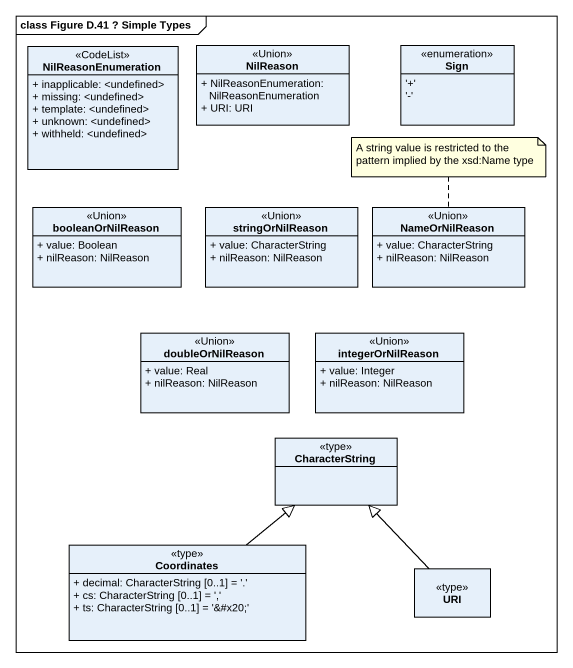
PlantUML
@startuml
mainframe class Figure D.41 ? Simple Types
hide circle
hide empty members
skinparam classAttributeIconSize 0
class NilReasonEnumeration <<CodeList>> {
  + inapplicable: <undefined>
  + missing: <undefined>
  + template: <undefined>
  + unknown: <undefined>
  + withheld: <undefined>
}
class NilReason <<Union>> {
  + NilReasonEnumeration: NilReasonEnumeration
  + URI: URI
}
enum Sign {
  ~'+'
  ~'-'
}
class booleanOrNilReason <<Union>> {
  + value: Boolean
  + nilReason: NilReason
}
class stringOrNilReason <<Union>> {
  + value: CharacterString
  + nilReason: NilReason
}
class NameOrNilReason <<Union>> {
  + value: CharacterString
  + nilReason: NilReason
}
class doubleOrNilReason <<Union>> {
  + value: Real
  + nilReason: NilReason
}
class integerOrNilReason <<Union>> {
  + value: Integer
  + nilReason: NilReason
}
class CharacterString <<type>>
class Coordinates <<type>> {
  + decimal: CharacterString [0..1] = '.'
  + cs: CharacterString [0..1] = ','
  + ts: CharacterString [0..1] = '&#x20;'
}
class URI <<type>>
Coordinates -up-|> CharacterString
URI -up-|> CharacterString
note top of NameOrNilReason : A string value is restricted to the pattern implied by the xsd:Name type
@enduml
